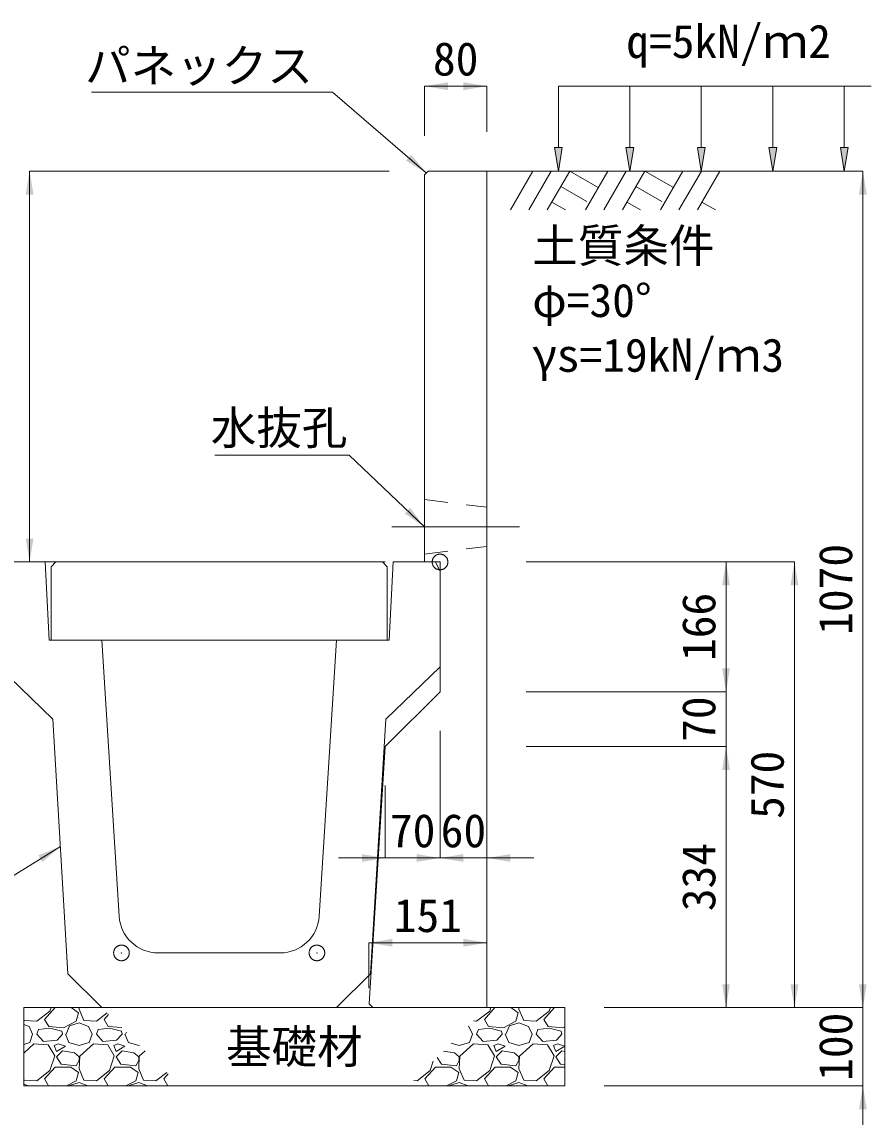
# Model space of a CAD drawing. Units: millimetres at full size, sheet at 1:40. Extents: x 206103 to 244503, y 883348 to 903496.
# Drawn here: x 211855 to 212942, y 897150 to 898551 of the extents above; entities that cross this region are included whole.
import ezdxf
from ezdxf.enums import TextEntityAlignment as Align

# ---------------------------------------------------------------- set-up
doc = ezdxf.new("R2010")
doc.units = ezdxf.units.MM
doc.header["$LTSCALE"] = 40
doc.header["$PDMODE"] = 32
doc.header["$PDSIZE"] = 20
doc.linetypes.add('USER1', pattern=[28.575, 19.05, -3.175, 3.175, -3.175])
doc.linetypes.add('USER2', pattern=[1.35, 0.75, -0.6])
for name, color, linetype, lineweight in [('0_2', 7, 'Continuous', 20), ('パネックスKUS', 2, 'Continuous', 20), ('基礎材', 7, 'Continuous', 15), ('寸法線', 7, 'Continuous', 13), ('引出線', 4, 'Continuous', 13), ('本体', 2, 'Continuous', 13), ('補助線', 8, 'USER1', 13), ('ﾊｯﾁﾝｸﾞ', 7, 'Continuous', 5)]:
    doc.layers.add(name, color=color, linetype=linetype, lineweight=lineweight)
doc.layers.add('文字', color=7, linetype='Continuous')
doc.styles.add('ＭＳ ゴシック', font='')
doc.styles.get('ＭＳ ゴシック').set_extended_font_data('MS Gothic')

# ---------------------------------------------------------------- blocks, each defined once
blk = doc.blocks.new('filled_arrow')
at = {"color": 0, "linetype": 'Continuous', "lineweight": -2}
blk.add_solid([(7.5, 1.25), (0, 0), (7.5, -1.25)], dxfattribs=at)

msp = doc.modelspace()

# ---------------------------------------------------------------- hatches: boundary and pattern name
at = {"layer": '寸法線'}
for points in [[(212546.62, 898390.37), (212541.62, 898360.37), (212536.62, 898390.37)], [(212638.03, 898390.37), (212633.03, 898360.37), (212628.03, 898390.37)], [(212729.44, 898390.37), (212724.44, 898360.37), (212719.44, 898390.37)], [(212820.86, 898390.37), (212815.86, 898360.37), (212810.86, 898390.37)], [(212912.27, 898390.37), (212907.27, 898360.37), (212902.27, 898390.37)]]:
    msp.add_hatch(color=256, dxfattribs=at).paths.add_polyline_path(points)

# ---------------------------------------------------------------- linework, layer by layer
at = {"layer": '0_2'}
msp.add_line((212450.21, 898360.37), (212850.21, 898360.37), dxfattribs=at)
at = {"layer": 'パネックスKUS'}
for p, q in [((212375.21, 898360.37), (212370.21, 898355.37)), ((212370.21, 898355.37), (212370.21, 897860.37)), ((212450.21, 898360.37), (212375.21, 898360.37)), ((212450.21, 897290.37), (212450.21, 898360.37)), ((212370.21, 897860.37), (212390.21, 897860.37)), ((212390.21, 897860.37), (212390.21, 897694.37)), ((212390.21, 897694.37), (212320.21, 897624.37)), ((212320.21, 897624.37), (212299.52, 897295.36)), ((212304.21, 897290.37), (212299.52, 897295.36)), ((212304.21, 897290.37), (212450.21, 897290.37))]:
    msp.add_line(p, q, dxfattribs=at)
at = {"layer": 'パネックスKUS', "linetype": 'USER2', "lineweight": 9}
for p, q in [((212370.21, 897940.37), (212450.21, 897930.37)), ((212370.21, 897870.37), (212450.21, 897880.37))]:
    msp.add_line(p, q, dxfattribs=at)
at = {"layer": '基礎材'}
for p, q in [((211857.71, 897290.37), (212550.02, 897290.37)), ((211857.71, 897290.37), (211857.71, 897190.37)), ((212550.02, 897290.37), (212550.02, 897190.37)), ((211857.71, 897190.37), (212550.02, 897190.37))]:
    msp.add_line(p, q, dxfattribs=at)
at = {"layer": '寸法線'}
for p, q in [((212370.21, 898468.92), (212450.21, 898468.92)), ((212370.21, 898405.37), (212370.21, 898468.92)), ((212450.21, 898410.37), (212450.21, 898468.92)), ((211865.21, 897860.37), (211865.21, 898360.37)), ((212325.21, 898360.37), (211865.21, 898360.37)), ((212500.21, 898360.37), (212931.05, 898360.37)), ((212931.05, 897290.37), (212931.05, 898360.37)), ((212320.21, 897860.37), (211865.21, 897860.37)), ((212500.21, 897860.37), (212843.55, 897860.37)), ((212500.21, 897860.37), (212756.05, 897860.37)), ((212756.05, 897860.37), (212756.05, 897694.37)), ((212843.55, 897860.37), (212843.55, 897290.37)), ((212756.05, 897754.37), (212756.05, 897564.37)), ((212500.21, 897694.37), (212756.05, 897694.37)), ((212500.21, 897694.37), (212756.05, 897694.37)), ((212390.21, 897644.37), (212390.21, 897481.78)), ((212390.21, 897644.37), (212390.21, 897481.78)), ((212450.21, 897644.37), (212450.21, 897481.78)), ((212500.21, 897624.37), (212756.05, 897624.37)), ((212500.21, 897624.37), (212756.05, 897624.37)), ((212756.05, 897624.37), (212756.05, 897290.37)), ((212320.21, 897574.37), (212320.21, 897481.78)), ((212450.21, 897481.78), (212260.21, 897481.78)), ((212330.21, 897481.78), (212510.21, 897481.78)), ((212299.21, 897373.36), (212450.21, 897373.36)), ((212299.21, 897315.37), (212299.21, 897373.36)), ((212450.21, 897315.37), (212450.21, 897373.36)), ((212931.05, 897350.37), (212931.05, 897130.37)), ((212600.02, 897290.37), (212931.05, 897290.37)), ((212600.02, 897290.37), (212843.55, 897290.37)), ((212600.02, 897290.37), (212756.05, 897290.37)), ((212600.02, 897290.37), (212931.05, 897290.37)), ((212600.02, 897190.37), (212931.05, 897190.37))]:
    msp.add_line(p, q, dxfattribs=at)
at = {"layer": '寸法線', "lineweight": 9}
for p, q in [((212941.62, 898468.92), (212541.62, 898468.92)), ((212541.62, 898390.37), (212541.62, 898468.92)), ((212633.03, 898390.37), (212633.03, 898468.92)), ((212724.44, 898390.37), (212724.44, 898468.92)), ((212815.86, 898390.37), (212815.86, 898468.92)), ((212907.27, 898390.37), (212907.27, 898468.92))]:
    msp.add_line(p, q, dxfattribs=at)
for points in [[(212546.62, 898390.37), (212541.62, 898360.37), (212536.62, 898390.37)], [(212638.03, 898390.37), (212633.03, 898360.37), (212628.03, 898390.37)], [(212729.44, 898390.37), (212724.44, 898360.37), (212719.44, 898390.37)], [(212820.86, 898390.37), (212815.86, 898360.37), (212810.86, 898390.37)], [(212912.27, 898390.37), (212907.27, 898360.37), (212902.27, 898390.37)]]:
    msp.add_lwpolyline(points, close=True, dxfattribs=at)
at = {"layer": '引出線'}
for points in [[(212372.71, 898357.87), (212252.5, 898461.33), (211944.25, 898461.33)], [(212370.21, 897905.37), (212273.98, 897997.09), (212102.23, 897997.09)], [(211904.51, 897496.57), (211784.3, 897422.29), (211503.46, 897422.29)]]:
    msp.add_lwpolyline(points, dxfattribs=at)
at = {"layer": '本体'}
for p, q in [((211831.21, 897860.37), (211885.21, 897860.37)), ((211885.21, 897860.37), (211890.21, 897760.37)), ((212330.21, 897860.37), (212325.21, 897760.37)), ((212330.21, 897860.37), (212384.21, 897860.37)), ((212390.21, 897848.37), (212384.21, 897860.37)), ((212390.21, 897848.37), (212390.21, 897726.37)), ((211890.21, 897760.37), (211957.71, 897760.37)), ((211957.71, 897760.37), (211979.78, 897407.25)), ((212257.71, 897760.37), (212235.64, 897407.25)), ((212257.71, 897760.37), (212325.21, 897760.37)), ((211825.21, 897726.37), (211894.71, 897659.37)), ((212390.21, 897726.37), (212320.71, 897659.37)), ((211894.71, 897659.37), (211914.31, 897333.77)), ((212320.71, 897659.37), (212301.1, 897333.77)), ((212029.68, 897360.37), (212185.73, 897360.37)), ((211957.71, 897290.37), (211914.31, 897333.77)), ((212257.71, 897290.37), (212301.1, 897333.77)), ((211957.71, 897290.37), (212257.71, 897290.37))]:
    msp.add_line(p, q, dxfattribs=at)
at = {"layer": '本体', "lineweight": 20}
msp.add_lwpolyline([(211892.71, 897760.37), (211892.71, 897854.37), (211898.71, 897860.37), (212316.71, 897860.37), (212322.71, 897854.37), (212322.71, 897760.37)], close=True, dxfattribs=at)
at = {"layer": '本体'}
for centre, start, end in [((212029.68, 897410.37), 183.57633, 270), ((212185.73, 897410.37), 270, 356.42367)]:
    msp.add_arc(centre, 50, start, end, dxfattribs=at)
at = {"layer": '補助線'}
msp.add_line((212328.35, 897905.37), (212492.06, 897905.37), dxfattribs=at)
for p in [(212390.21, 897860.37), (211982.71, 897360.37), (212232.71, 897360.37)]:
    msp.add_point(p, dxfattribs=at)
at = {"layer": 'ﾊｯﾁﾝｸﾞ', "lineweight": 9}
for p, q in [((212508.85, 898360.36), (212480.21, 898310.74)), ((212532.48, 898360.36), (212503.83, 898310.74)), ((212556.1, 898360.36), (212527.45, 898310.74)), ((212556.1, 898360.36), (212592.67, 898339.25)), ((212604.86, 898360.36), (212576.21, 898310.74)), ((212628.48, 898360.36), (212599.83, 898310.74)), ((212652.1, 898360.36), (212623.45, 898310.74)), ((212652.1, 898360.36), (212688.67, 898339.25)), ((212700.85, 898360.36), (212672.2, 898310.74)), ((212724.48, 898360.36), (212695.83, 898310.74)), ((212748.1, 898360.36), (212719.45, 898310.74)), ((212544.68, 898340.58), (212578.09, 898321.29)), ((212640.68, 898340.58), (212674.09, 898321.29)), ((212533.26, 898320.79), (212550.67, 898310.74)), ((212629.25, 898320.79), (212646.67, 898310.74)), ((212725.25, 898320.79), (212742.67, 898310.74))]:
    msp.add_line(p, q, dxfattribs=at)
at = {"layer": 'ﾊｯﾁﾝｸﾞ'}
for p, q in [((211884.35, 897275.37), (211897.85, 897290.37)), ((211891.21, 897286.04), (211892.59, 897290.37)), ((211918.23, 897290.37), (211927.78, 897283.75)), ((211928.64, 897290.37), (211928.55, 897288.33)), ((211928.55, 897288.33), (211934.64, 897273.85)), ((212446.91, 897275.37), (212460.4, 897290.37)), ((212453.76, 897286.04), (212455.15, 897290.37)), ((212480.78, 897290.37), (212490.34, 897283.75)), ((212491.2, 897290.37), (212491.1, 897288.33)), ((212491.1, 897288.33), (212497.2, 897273.85)), ((212523.11, 897275.37), (212536.6, 897290.37)), ((212529.96, 897286.04), (212531.35, 897290.37)), ((211857.71, 897275.6), (211858.44, 897273.85)), ((211858.44, 897273.85), (211874.44, 897273.09)), ((211874.44, 897273.09), (211891.21, 897286.04)), ((211889.68, 897266.23), (211884.35, 897275.37)), ((211924.74, 897273.09), (211908.73, 897264.7)), ((211927.78, 897283.75), (211924.74, 897273.09)), ((211934.64, 897273.85), (211950.64, 897273.09)), ((211950.64, 897273.09), (211964.38, 897283.7)), ((211960.55, 897275.37), (211966.31, 897281.77)), ((211965.88, 897266.23), (211960.55, 897275.37)), ((212432.93, 897273.28), (212437, 897273.09)), ((212437, 897273.09), (212453.76, 897286.04)), ((212452.24, 897266.23), (212446.91, 897275.37)), ((212487.29, 897273.09), (212471.29, 897264.7)), ((212490.34, 897283.75), (212487.29, 897273.09)), ((212497.2, 897273.85), (212513.2, 897273.09)), ((212513.2, 897273.09), (212529.96, 897286.04)), ((212528.44, 897266.23), (212523.11, 897275.37)), ((211857.71, 897268.79), (211864.54, 897266.23)), ((211864.54, 897266.23), (211869.11, 897256.32)), ((211874.44, 897256.32), (211876.73, 897262.42)), ((211891.21, 897263.94), (211876.73, 897262.42)), ((211908.73, 897264.7), (211889.68, 897266.23)), ((211906.45, 897260.13), (211891.21, 897263.94)), ((211907.21, 897256.32), (211906.45, 897260.13)), ((211911.78, 897256.32), (211916.35, 897266.99)), ((211916.35, 897266.99), (211928.55, 897270.8)), ((211928.55, 897270.8), (211940.74, 897266.23)), ((211940.74, 897266.23), (211945.31, 897256.32)), ((211950.64, 897256.32), (211952.93, 897262.42)), ((211967.41, 897263.94), (211952.93, 897262.42)), ((211983.24, 897264.84), (211965.88, 897266.23)), ((211982.65, 897260.13), (211967.41, 897263.94)), ((211983.41, 897256.32), (211982.65, 897260.13)), ((212426.21, 897266.56), (212427.09, 897266.23)), ((212427.09, 897266.23), (212431.67, 897256.32)), ((212437, 897256.32), (212439.29, 897262.42)), ((212453.76, 897263.94), (212439.29, 897262.42)), ((212471.29, 897264.7), (212452.24, 897266.23)), ((212469, 897260.13), (212453.76, 897263.94)), ((212469.77, 897256.32), (212469, 897260.13)), ((212474.34, 897256.32), (212478.91, 897266.99)), ((212478.91, 897266.99), (212491.1, 897270.8)), ((212491.1, 897270.8), (212503.29, 897266.23)), ((212503.29, 897266.23), (212507.87, 897256.32)), ((212513.2, 897256.32), (212515.49, 897262.42)), ((212529.96, 897263.94), (212515.49, 897262.42)), ((212547.49, 897264.7), (212528.44, 897266.23)), ((212545.2, 897260.13), (212529.96, 897263.94)), ((212545.97, 897256.32), (212545.2, 897260.13)), ((212550.02, 897266.03), (212547.49, 897264.7)), ((211857.71, 897243.42), (211865.3, 897245.65)), ((211865.3, 897245.65), (211869.11, 897256.32)), ((211882.83, 897247.18), (211874.44, 897256.32)), ((211900.35, 897248.7), (211882.83, 897247.18)), ((211907.21, 897256.32), (211900.35, 897248.7)), ((211911.02, 897256.32), (211915.59, 897245.65)), ((211915.59, 897245.65), (211928.55, 897241.84)), ((211928.55, 897241.84), (211941.5, 897245.65)), ((211941.5, 897245.65), (211945.31, 897256.32)), ((211959.03, 897247.18), (211950.64, 897256.32)), ((211976.55, 897248.7), (211959.03, 897247.18)), ((211983.41, 897256.32), (211976.55, 897248.7)), ((211987.22, 897256.32), (211991.79, 897245.65)), ((211987.98, 897256.32), (211989.11, 897258.96)), ((211991.79, 897245.65), (212004.75, 897241.84)), ((212414.9, 897241.84), (212427.86, 897245.65)), ((212427.86, 897245.65), (212431.67, 897256.32)), ((212445.38, 897247.18), (212437, 897256.32)), ((212462.91, 897248.7), (212445.38, 897247.18)), ((212469.77, 897256.32), (212462.91, 897248.7)), ((212473.58, 897256.32), (212478.15, 897245.65)), ((212478.15, 897245.65), (212491.1, 897241.84)), ((212491.1, 897241.84), (212504.06, 897245.65)), ((212504.06, 897245.65), (212507.87, 897256.32)), ((212521.58, 897247.18), (212513.2, 897256.32)), ((212539.11, 897248.7), (212521.58, 897247.18)), ((212545.97, 897256.32), (212539.11, 897248.7)), ((212549.78, 897256.32), (212550.02, 897255.74)), ((211870.63, 897244.13), (211857.71, 897232.33)), ((211888.92, 897242.61), (211870.63, 897244.13)), ((211897.3, 897228.89), (211888.92, 897242.61)), ((211901.88, 897244.13), (211896.54, 897241.84)), ((211896.54, 897241.84), (211899.59, 897234.22)), ((211899.59, 897234.22), (211911.02, 897241.08)), ((211907.21, 897234.99), (211899.59, 897227.37)), ((211911.02, 897241.08), (211901.88, 897244.13)), ((211922.45, 897232.7), (211907.21, 897234.99)), ((211928.55, 897227.37), (211922.45, 897232.7)), ((211946.83, 897244.13), (211929.31, 897228.13)), ((211965.12, 897242.61), (211946.83, 897244.13)), ((211973.5, 897228.89), (211965.12, 897242.61)), ((211978.08, 897244.13), (211972.74, 897241.84)), ((211972.74, 897241.84), (211975.79, 897234.22)), ((211975.79, 897234.22), (211987.22, 897241.08)), ((211983.41, 897234.99), (211975.79, 897227.37)), ((211987.22, 897241.08), (211978.08, 897244.13)), ((211998.65, 897232.7), (211983.41, 897234.99)), ((212004.75, 897227.37), (211998.65, 897232.7)), ((212004.75, 897241.84), (212005.89, 897242.18)), ((212013.06, 897235.02), (212005.51, 897228.13)), ((212408.81, 897232.7), (212394.5, 897234.85)), ((212404.54, 897244.89), (212414.9, 897241.84)), ((212414.9, 897227.37), (212408.81, 897232.7)), ((212433.19, 897244.13), (212415.66, 897228.13)), ((212451.48, 897242.61), (212433.19, 897244.13)), ((212459.86, 897228.89), (212451.48, 897242.61)), ((212464.43, 897244.13), (212459.1, 897241.84)), ((212459.1, 897241.84), (212462.15, 897234.22)), ((212462.15, 897234.22), (212473.58, 897241.08)), ((212469.77, 897234.99), (212462.15, 897227.37)), ((212473.58, 897241.08), (212464.43, 897244.13)), ((212485.01, 897232.7), (212469.77, 897234.99)), ((212491.1, 897227.37), (212485.01, 897232.7)), ((212509.39, 897244.13), (212491.86, 897228.13)), ((212527.68, 897242.61), (212509.39, 897244.13)), ((212536.06, 897228.89), (212527.68, 897242.61)), ((212540.63, 897244.13), (212535.3, 897241.84)), ((212535.3, 897241.84), (212538.35, 897234.22)), ((212538.35, 897234.22), (212549.78, 897241.08)), ((212545.97, 897234.99), (212538.35, 897227.37)), ((212549.78, 897241.08), (212540.63, 897244.13)), ((212550.02, 897234.38), (212545.97, 897234.99)), ((211891.21, 897209.84), (211897.3, 897228.89)), ((211899.59, 897227.37), (211905.69, 897218.22)), ((211905.69, 897218.22), (211924.74, 897215.94)), ((211924.74, 897215.94), (211928.55, 897222.79)), ((211929.31, 897228.13), (211928.55, 897212.13)), ((211928.55, 897222.79), (211928.55, 897227.37)), ((211967.41, 897209.84), (211973.5, 897228.89)), ((211975.79, 897227.37), (211981.89, 897218.22)), ((211981.89, 897218.22), (212000.94, 897215.94)), ((212000.94, 897215.94), (212004.75, 897222.79)), ((212005.51, 897228.13), (212004.75, 897212.13)), ((212004.75, 897222.79), (212004.75, 897227.37)), ((212377.56, 897209.84), (212381.36, 897221.71)), ((212386.38, 897226.72), (212392.04, 897218.22)), ((212392.04, 897218.22), (212411.09, 897215.94)), ((212411.09, 897215.94), (212414.9, 897222.79)), ((212415.66, 897228.13), (212414.9, 897212.13)), ((212414.9, 897222.79), (212414.9, 897227.37)), ((212453.76, 897209.84), (212459.86, 897228.89)), ((212462.15, 897227.37), (212468.24, 897218.22)), ((212468.24, 897218.22), (212487.29, 897215.94)), ((212487.29, 897215.94), (212491.1, 897222.79)), ((212491.86, 897228.13), (212491.1, 897212.13)), ((212491.1, 897222.79), (212491.1, 897227.37)), ((212529.96, 897209.84), (212536.06, 897228.89)), ((212538.35, 897227.37), (212544.44, 897218.22)), ((212544.44, 897218.22), (212550.02, 897217.55)), ((211874.44, 897196.89), (211891.21, 897209.84)), ((211884.35, 897199.17), (211898.07, 897214.41)), ((211898.07, 897214.41), (211917.88, 897214.41)), ((211917.88, 897214.41), (211927.78, 897207.55)), ((211927.78, 897207.55), (211924.74, 897196.89)), ((211928.55, 897212.13), (211934.64, 897197.65)), ((211950.64, 897196.89), (211967.41, 897209.84)), ((211960.55, 897199.17), (211974.27, 897214.41)), ((211974.27, 897214.41), (211994.08, 897214.41)), ((211994.08, 897214.41), (212003.98, 897207.55)), ((212003.98, 897207.55), (212000.94, 897196.89)), ((212004.75, 897212.13), (212010.84, 897197.65)), ((212026.84, 897196.89), (212040.58, 897207.5)), ((212036.75, 897199.17), (212042.51, 897205.57)), ((212360.8, 897196.89), (212377.56, 897209.84)), ((212370.71, 897199.17), (212384.42, 897214.41)), ((212384.42, 897214.41), (212404.23, 897214.41)), ((212404.23, 897214.41), (212414.14, 897207.55)), ((212414.14, 897207.55), (212411.09, 897196.89)), ((212414.9, 897212.13), (212421, 897197.65)), ((212437, 897196.89), (212453.76, 897209.84)), ((212446.91, 897199.17), (212460.62, 897214.41)), ((212460.62, 897214.41), (212480.43, 897214.41)), ((212480.43, 897214.41), (212490.34, 897207.55)), ((212490.34, 897207.55), (212487.29, 897196.89)), ((212491.1, 897212.13), (212497.2, 897197.65)), ((212513.2, 897196.89), (212529.96, 897209.84)), ((212523.11, 897199.17), (212536.82, 897214.41)), ((212536.82, 897214.41), (212550.02, 897214.41)), ((211857.71, 897199.4), (211858.44, 897197.65)), ((211857.71, 897192.59), (211863.63, 897190.37)), ((211858.44, 897197.65), (211874.44, 897196.89)), ((211889.49, 897190.37), (211884.35, 897199.17)), ((211924.74, 897196.89), (211912.3, 897190.37)), ((211916.18, 897190.37), (211916.35, 897190.79)), ((211916.35, 897190.79), (211928.55, 897194.6)), ((211928.55, 897194.6), (211939.83, 897190.37)), ((211934.64, 897197.65), (211950.64, 897196.89)), ((211965.69, 897190.37), (211960.55, 897199.17)), ((212000.94, 897196.89), (211988.5, 897190.37)), ((211992.38, 897190.37), (211992.55, 897190.79)), ((211992.55, 897190.79), (212004.75, 897194.6)), ((212004.75, 897194.6), (212016.03, 897190.37)), ((212010.84, 897197.65), (212026.84, 897196.89)), ((212041.89, 897190.37), (212036.75, 897199.17)), ((212356.73, 897197.08), (212360.8, 897196.89)), ((212375.84, 897190.37), (212370.71, 897199.17)), ((212411.09, 897196.89), (212398.65, 897190.37)), ((212402.53, 897190.37), (212402.71, 897190.79)), ((212402.71, 897190.79), (212414.9, 897194.6)), ((212414.9, 897194.6), (212426.18, 897190.37)), ((212421, 897197.65), (212437, 897196.89)), ((212452.04, 897190.37), (212446.91, 897199.17)), ((212487.29, 897196.89), (212474.85, 897190.37)), ((212478.73, 897190.37), (212478.91, 897190.79)), ((212478.91, 897190.79), (212491.1, 897194.6)), ((212491.1, 897194.6), (212502.38, 897190.37)), ((212497.2, 897197.65), (212513.2, 897196.89)), ((212528.24, 897190.37), (212523.11, 897199.17))]:
    msp.add_line(p, q, dxfattribs=at)

# ---------------------------------------------------------------- block references
at = {"layer": '寸法線', "xscale": 4, "yscale": 4}
for p in [(212370.21, 898468.92), (212390.21, 897481.78), (212450.21, 897481.78), (212299.21, 897373.36)]:
    msp.add_blockref('filled_arrow', p, dxfattribs=at)
for p, rotation in [((212450.21, 898468.92), 180), ((211865.21, 898360.37), 270), ((212931.05, 898360.37), 270), ((211865.21, 897860.37), 90), ((212756.05, 897860.37), 270), ((212843.55, 897860.37), 270), ((212756.05, 897694.37), 90), ((212756.05, 897694.37), 90), ((212756.05, 897624.37), 270), ((212756.05, 897624.37), 270), ((212320.21, 897481.78), 180), ((212390.21, 897481.78), 180), ((212450.21, 897373.36), 180), ((212756.05, 897290.37), 90), ((212843.55, 897290.37), 90), ((212931.05, 897290.37), 90), ((212931.05, 897290.37), 90), ((212931.05, 897190.37), 270)]:
    msp.add_blockref('filled_arrow', p, dxfattribs=dict(at, rotation=rotation))
at = {"layer": '引出線', "xscale": 4, "yscale": 4}
for p, rotation in [((212372.71, 898357.87), 139.3), ((212370.21, 897905.37), 136.4), ((211904.51, 897496.57), 211.7)]:
    msp.add_blockref('filled_arrow', p, dxfattribs=dict(at, rotation=rotation))

# ---------------------------------------------------------------- texts
at = {"layer": '寸法線', "style": 'ＭＳ ゴシック'}
for s, p in [('80', (212410.21, 898503.92)), ('70', (212355.21, 897516.78)), ('60', (212420.21, 897516.78)), ('151', (212374.71, 897408.36)), ('基礎材', (212203.87, 897240.37))]:
    msp.add_text(s, height=42.72, dxfattribs=at).set_placement(p, align=Align.MIDDLE_CENTER)
for s, p in [('土質条件', (212508.17, 898286.38)), ('φ=30°', (212508.17, 898216.38)), ('γs=19kN/ｍ3', (212508.17, 898146.38))]:
    msp.add_text(s, height=42.72, dxfattribs=at).set_placement(p, align=Align.TOP_LEFT)
for s, p in [('1070', (212896.05, 897825.37)), ('166', (212721.05, 897777.37)), ('70', (212721.05, 897659.37)), ('570', (212808.55, 897575.37)), ('334', (212721.05, 897457.37)), ('100', (212896.05, 897240.37))]:
    msp.add_text(s, height=42.72, rotation=90, dxfattribs=at).set_placement(p, align=Align.MIDDLE_CENTER)
at = {"layer": '引出線', "style": 'ＭＳ ゴシック'}
for s, p in [('パネックス', (212227.5, 898516.47)), ('水抜孔', (212271.73, 898053.38))]:
    msp.add_text(s, height=42.72, dxfattribs=at).set_placement(p, align=Align.TOP_RIGHT)
at = {"layer": '文字', "style": 'ＭＳ ゴシック'}
msp.add_text('q=5kN/ｍ2', height=42.72, dxfattribs=at).set_placement((212628.51, 898492.19), align=Align.BOTTOM_LEFT)

doc.saveas('drawing.dxf')
